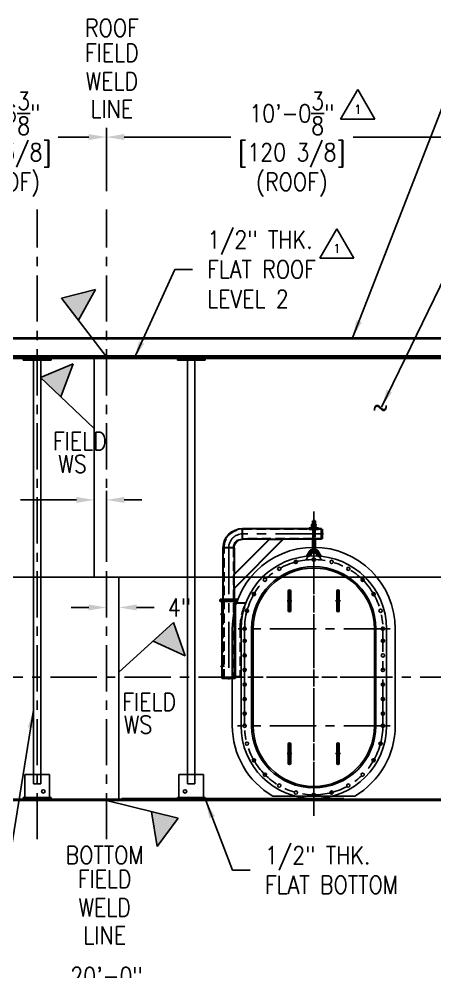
# Model space of a CAD drawing. Extents: x -1889 to 6398, y -470 to 1122.
# Drawn here: x 356.5 to 491.6, y 217.7 to 527 of the extents above; entities that cross this region are included whole.
import ezdxf
from ezdxf.enums import TextEntityAlignment as Align

# ---------------------------------------------------------------- set-up
doc = ezdxf.new("R2010")
doc.units = 0
doc.header["$LTSCALE"] = 12
doc.header["$MEASUREMENT"] = 0
doc.header["$PDMODE"] = 33
doc.header["$PDSIZE"] = -0.5
doc.linetypes.add('CENTER', pattern=[2, 1.25, -0.25, 0.25, -0.25])
doc.linetypes.add('HIDDEN', pattern=[0.375, 0.25, -0.125])
doc.layers.get('0').update_dxf_attribs({"linetype": 'CONTINUOUS'})
doc.layers.get('Defpoints').update_dxf_attribs({"linetype": 'CONTINUOUS'})
for name, color, linetype in [('2 PIPE', 7, 'CONTINUOUS'), ('6X20', 3, 'CONTINUOUS'), ('CENTER', 6, 'CENTER'), ('COVER', 3, 'CONTINUOUS'), ('DIM', 1, 'CONTINUOUS'), ('EXTERNALS', 3, 'CONTINUOUS'), ('HATCH', 11, 'CONTINUOUS'), ('INTERNALS', 1, 'CONTINUOUS'), ('NECK', 242, 'CONTINUOUS'), ('REPAD', 7, 'CONTINUOUS'), ('SHELL', 40, 'CONTINUOUS'), ('TEXT', 4, 'CONTINUOUS')]:
    doc.layers.add(name, color=color, linetype=linetype)
for name, color, linetype, lineweight in [('AM_0', 7, 'CONTINUOUS', 30), ('AM_3', 6, 'HIDDEN', 25), ('AM_7', 142, 'CENTER', 25)]:
    doc.layers.add(name, color=color, linetype=linetype, lineweight=lineweight)
doc.styles.add('ROMANS', font='ROMANS.shx', dxfattribs={"width": 0.85, "height": 5.76})
doc.styles.get("Standard").update_dxf_attribs({"font": 'sanss___.ttf'})
doc.dimstyles.get("Standard").update_dxf_attribs({"dimtxt": 0.18, "dimasz": 0.18, "dimexe": 0.18, "dimexo": 0.0625, "dimgap": 0.09, "dimtad": 0, "dimtih": 1, "dimtoh": 1, "dimdec": 4, "dimzin": 0, "dimdsep": 46, "dimtxsty": 'Standard', "dimcen": 0.09, "dimadec": 0, "dimazin": 0, "dimtfac": 1, "dimtdec": 4, "dimtofl": 0, "dimtmove": 0, "dimatfit": 3, "dimfxl": 1, "dimtolj": 1, "dimtzin": 0, "dimarcsym": 0})

# ---------------------------------------------------------------- blocks, each defined once
blk = doc.blocks.new('*D206')
at = {"layer": 'Defpoints', "color": 0, "transparency": 16777216}
for p in [(257.93, 273.3), (511.93, 273.3), (257.93, 185.32)]:
    blk.add_point(p, dxfattribs=at)
at = {"layer": 'DIM', "color": 0, "lineweight": -2, "transparency": 16777216}
for p, q in [((257.93, 267.3), (257.93, 182.32)), ((511.93, 267.3), (511.93, 182.32)), ((263.69, 185.32), (354.94, 185.32)), ((506.17, 185.32), (414.91, 185.32))]:
    blk.add_line(p, q, dxfattribs=at)
at = {"layer": 'DIM', "color": 0, "transparency": 16777216}
for points in [[(263.69, 186.28), (263.69, 184.36), (257.93, 185.32)], [(506.17, 186.28), (506.17, 184.36), (511.93, 185.32)]]:
    blk.add_solid(points, dxfattribs=at)
at = {"layer": 'DIM', "color": 0, "transparency": 16777216, "char_height": 5.76, "attachment_point": 5, "style": 'ROMANS'}
for s, insert in [('\\A1;21\'-2"', (384.93, 189.71)), ('\\A1;[254] (BOTTOM)', (384.93, 179.97))]:
    blk.add_mtext(s, dxfattribs=dict(at, insert=insert))
blk = doc.blocks.new('*D207')
at = {"layer": 'Defpoints', "color": 0, "transparency": 16777216}
for p in [(264.93, 273.8), (504.93, 273.8), (504.93, 211.99)]:
    blk.add_point(p, dxfattribs=at)
at = {"layer": 'DIM', "color": 0, "lineweight": -2, "transparency": 16777216}
for p, q in [((264.93, 267.8), (264.93, 208.99)), ((504.93, 267.8), (504.93, 208.99)), ((270.69, 211.99), (353.66, 211.99)), ((499.17, 211.99), (416.2, 211.99))]:
    blk.add_line(p, q, dxfattribs=at)
at = {"layer": 'DIM', "color": 0, "transparency": 16777216}
for points in [[(270.69, 212.95), (270.69, 211.03), (264.93, 211.99)], [(499.17, 212.95), (499.17, 211.03), (504.93, 211.99)]]:
    blk.add_solid(points, dxfattribs=at)
at = {"layer": 'DIM', "color": 0, "transparency": 16777216, "char_height": 5.76, "attachment_point": 5, "style": 'ROMANS'}
for s, insert in [('\\A1;20\'-0"', (384.93, 216.38)), ('\\A1;[240] SHELL OD', (384.93, 206.64))]:
    blk.add_mtext(s, dxfattribs=dict(at, insert=insert))
blk = doc.blocks.new('*D208')
at = {"layer": 'Defpoints', "color": 0, "transparency": 16777216}
for p in [(505.3, 488.67), (384.93, 465.16), (505.3, 417.3)]:
    blk.add_point(p, dxfattribs=at)
at = {"layer": 'DIM', "color": 0, "lineweight": -2, "transparency": 16777216}
for p, q in [((384.93, 471.16), (384.93, 491.67)), ((390.69, 488.67), (425.27, 488.67)), ((499.54, 488.67), (464.96, 488.67)), ((505.3, 423.3), (505.3, 491.67))]:
    blk.add_line(p, q, dxfattribs=at)
at = {"layer": 'DIM', "color": 0, "transparency": 16777216}
for points in [[(390.69, 489.63), (390.69, 487.71), (384.93, 488.67)], [(499.54, 489.63), (499.54, 487.71), (505.3, 488.67)]]:
    blk.add_solid(points, dxfattribs=at)
at = {"layer": 'DIM', "color": 0, "transparency": 16777216, "char_height": 5.76, "attachment_point": 5, "style": 'ROMANS'}
for s, insert in [('\\A1;10\'-0{\\H1x;\\S3/8;}"', (445.12, 496.35)), ('\\A1;[120 3/8]\\P(ROOF)', (445.12, 477.97))]:
    blk.add_mtext(s, dxfattribs=dict(at, insert=insert))
blk = doc.blocks.new('*D209')
at = {"layer": 'Defpoints', "color": 0, "transparency": 16777216}
for p in [(318.55, 488.67), (384.93, 465.16), (318.55, 417.3)]:
    blk.add_point(p, dxfattribs=at)
at = {"layer": 'DIM', "color": 0, "lineweight": -2, "transparency": 16777216}
for p, q in [((318.55, 423.3), (318.55, 491.67)), ((324.31, 488.67), (334.23, 488.67)), ((379.17, 488.67), (369.25, 488.67)), ((384.93, 471.16), (384.93, 491.67))]:
    blk.add_line(p, q, dxfattribs=at)
at = {"layer": 'DIM', "color": 0, "transparency": 16777216}
for points in [[(324.31, 489.63), (324.31, 487.71), (318.55, 488.67)], [(379.17, 489.63), (379.17, 487.71), (384.93, 488.67)]]:
    blk.add_solid(points, dxfattribs=at)
at = {"layer": 'DIM', "color": 0, "transparency": 16777216, "char_height": 5.76, "attachment_point": 5, "style": 'ROMANS'}
for s, insert in [('\\A1;5\'-6{\\H1x;\\S3/8;}"', (351.74, 496.35)), ('\\A1;[66 3/8]\\P(ROOF)', (351.74, 477.97))]:
    blk.add_mtext(s, dxfattribs=dict(at, insert=insert))
blk = doc.blocks.new('*D211')
at = {"layer": 'Defpoints', "color": 0, "transparency": 16777216}
for p in [(380.93, 370.9), (380.93, 345.8), (384.93, 345.8)]:
    blk.add_point(p, dxfattribs=at)
at = {"layer": 'DIM', "color": 0, "lineweight": -2, "transparency": 16777216}
for p, q in [((380.93, 351.8), (380.93, 373.9)), ((384.93, 351.8), (384.93, 373.9)), ((375.17, 370.9), (357.03, 370.9)), ((390.69, 370.9), (396.45, 370.9))]:
    blk.add_line(p, q, dxfattribs=at)
at = {"layer": 'DIM', "color": 0, "transparency": 16777216}
for points in [[(375.17, 371.86), (375.17, 369.94), (380.93, 370.9)], [(390.69, 371.86), (390.69, 369.94), (384.93, 370.9)]]:
    blk.add_solid(points, dxfattribs=at)
at = {"layer": 'DIM', "color": 0, "transparency": 16777216, "insert": (348.85, 370.9), "char_height": 5.76, "attachment_point": 5, "style": 'ROMANS'}
blk.add_mtext('\\A1;4"', dxfattribs=at)
blk = doc.blocks.new('*D212')
at = {"layer": 'Defpoints', "color": 0, "transparency": 16777216}
for p in [(384.93, 345.8), (388.93, 345.8), (388.93, 335.99)]:
    blk.add_point(p, dxfattribs=at)
at = {"layer": 'DIM', "color": 0, "lineweight": -2, "transparency": 16777216}
for p, q in [((384.93, 339.8), (384.93, 332.99)), ((388.93, 339.8), (388.93, 332.99)), ((379.17, 335.99), (373.41, 335.99)), ((394.69, 335.99), (400.45, 335.99))]:
    blk.add_line(p, q, dxfattribs=at)
at = {"layer": 'DIM', "color": 0, "transparency": 16777216}
for points in [[(379.17, 336.95), (379.17, 335.03), (384.93, 335.99)], [(394.69, 336.95), (394.69, 335.03), (388.93, 335.99)]]:
    blk.add_solid(points, dxfattribs=at)
at = {"layer": 'DIM', "color": 0, "transparency": 16777216, "insert": (408.63, 335.99), "char_height": 5.76, "attachment_point": 5, "style": 'ROMANS'}
blk.add_mtext('\\A1;4"', dxfattribs=at)
blk = doc.blocks.new('A$C0E4B500F')
at = {"layer": 'HATCH'}
blk.add_hatch(color=3, dxfattribs=at).paths.add_polyline_path([(10.5, 19.5), (0, 24), (0, 15)])
at = {"layer": 'DIM'}
for p, q in [((0, 0), (0, 24)), ((0, 24), (10.5, 19.5)), ((10.5, 19.5), (0, 15))]:
    blk.add_line(p, q, dxfattribs=at)
blk = doc.blocks.new('*D237')
at = {"layer": 'Defpoints', "color": 0, "transparency": 16777216}
for p in [(789.78, 313.36), (384.93, 273.3), (801.41, 273.3)]:
    blk.add_point(p, dxfattribs=at)
at = {"layer": 'DIM', "color": 0, "lineweight": -2, "transparency": 16777216}
for p, q in [((795.78, 313.36), (804.41, 313.36)), ((801.41, 307.6), (801.41, 306.45)), ((801.41, 279.06), (801.41, 280.39)), ((390.93, 273.3), (804.41, 273.3))]:
    blk.add_line(p, q, dxfattribs=at)
at = {"layer": 'DIM', "color": 0, "transparency": 16777216}
for points in [[(800.45, 307.6), (802.37, 307.6), (801.41, 313.36)], [(800.45, 279.06), (802.37, 279.06), (801.41, 273.3)]]:
    blk.add_solid(points, dxfattribs=at)
at = {"layer": 'DIM', "color": 0, "transparency": 16777216, "char_height": 5.76, "attachment_point": 5, "style": 'ROMANS'}
for s, insert in [('\\A1;3\'-4{\\H1x;\\S1/16;}"', (801.41, 301.1)), ('\\A1;[40 1/16]', (801.41, 288.07))]:
    blk.add_mtext(s, dxfattribs=dict(at, insert=insert))
blk = doc.blocks.new('A$C065b5bcb')
at = {"layer": '2 PIPE'}
for p, q in [((-23.6875, 5), (-23.6875, 142.5)), ((-23.6875, 142.5), (-21.3125, 142.5)), ((-21.3125, 5), (-21.3125, 142.5)), ((-23.6875, 5), (-21.3125, 5))]:
    blk.add_line(p, q, dxfattribs=at)
at = {"layer": 'COVER'}
for p, q in [((-26.5, 8), (-18.5, 8)), ((-26.5, 0.5), (-26.5, 8)), ((-18.5, 8), (-18.5, 0.5)), ((-18.5, 0.5), (-26.5, 0.5))]:
    blk.add_line(p, q, dxfattribs=at)
blk.add_circle((-20.5, 2.5), 0.5625, dxfattribs=at)
at = {"layer": 'INTERNALS'}
for p, q in [((-27, 143), (-27, 142.5)), ((-27, 142.5), (-18, 142.5)), ((-18, 143), (-18, 142.5)), ((-27, 0.5), (-18, 0.5)), ((-27, 0), (-27, 0.5)), ((-18, 0), (-18, 0.5))]:
    blk.add_line(p, q, dxfattribs=at)
blk = doc.blocks.new('A$C8cebc589')
at = {"layer": 'AM_0'}
for p, q in [((-0.63, 49.7), (-0.72, 49.61)), ((-0.72, 49.16), (-0.72, 49.61)), ((-0.63, 49.7), (-0.55, 49.7)), ((-0.55, 49.7), (-0.04, 49.7)), ((-0.43, 50.72), (-0.43, 49.7)), ((-0.43, 50.72), (0.35, 50.72)), ((-0.38, 49.16), (-0.38, 49.61)), ((-0.04, 49.7), (0.47, 49.7)), ((0.3, 49.16), (0.3, 49.61)), ((0.35, 49.7), (0.35, 50.72)), ((0.47, 49.7), (0.55, 49.7)), ((0.64, 49.61), (0.55, 49.7)), ((0.64, 49.16), (0.64, 49.61)), ((-2.56, 48.06), (-2.76, 48.06)), ((-2.76, 48.06), (-2.76, 44.95)), ((-1.53, 48.26), (-2.56, 48.26)), ((-2.56, 44.76), (-2.56, 48.26)), ((-0.63, 48.44), (-1.53, 48.44)), ((-1.53, 48.09), (-1.53, 48.44)), ((-1.53, 48.09), (-1.53, 47.94)), ((-1.53, 48.09), (1.46, 48.09)), ((-0.72, 49.16), (-0.63, 49.07)), ((-0.63, 49.07), (-0.72, 48.98)), ((-0.72, 48.53), (-0.72, 48.98)), ((-0.72, 48.53), (-0.63, 48.44)), ((-0.63, 49.07), (-0.55, 49.07)), ((-0.63, 48.44), (-0.55, 48.44)), ((-0.55, 49.07), (-0.04, 49.07)), ((-0.55, 48.44), (-0.04, 48.44)), ((-0.43, 48.44), (-0.43, 48.43)), ((-0.38, 48.53), (-0.38, 48.98)), ((-0.04, 49.07), (0.47, 49.07)), ((-0.04, 48.44), (0.47, 48.44)), ((0.3, 48.53), (0.3, 48.98)), ((0.35, 48.43), (0.35, 48.44)), ((0.47, 49.07), (0.55, 49.07)), ((0.47, 48.44), (0.55, 48.44)), ((0.55, 49.07), (0.64, 49.16)), ((0.64, 48.98), (0.55, 49.07)), ((0.55, 48.44), (0.64, 48.53)), ((1.46, 48.44), (0.55, 48.44)), ((0.64, 48.53), (0.64, 48.98)), ((1.46, 48.09), (1.46, 48.44)), ((23.11, 48.26), (1.46, 48.26)), ((1.46, 48.09), (1.46, 47.94)), ((23.11, 44.76), (23.11, 48.26)), ((-2.76, 44.95), (-2.56, 44.95)), ((-2.56, 44.76), (-0.47, 44.76)), ((-0.43, 44.77), (-0.43, 44.38)), ((-0.43, 44.38), (-0.43, 43.6)), ((-0.43, 44.38), (0.35, 44.38)), ((-0.43, 43.6), (-0.43, 42.3)), ((0.35, 44.38), (0.35, 44.77)), ((0.35, 43.6), (0.35, 44.38)), ((0.35, 42.3), (0.35, 43.6)), ((0.39, 44.76), (9.94, 44.76)), ((9.94, 44.76), (25.86, 28.83)), ((14.39, 44.76), (9.94, 44.76)), ((14.39, 44.76), (23.11, 44.76)), ((25.86, 33.29), (14.39, 44.76)), ((-1.33, 40.88), (-2.25, 39.28)), ((-1.33, 40.88), (-0.65, 40.49)), ((-1.31, 39.33), (-0.65, 40.49)), ((-0.43, 42.3), (-0.43, 40.58)), ((0.35, 40.58), (0.35, 42.3)), ((1.33, 40.88), (0.65, 40.49)), ((0.65, 40.49), (1.31, 39.33)), ((2.25, 39.28), (1.33, 40.88)), ((25.86, 42.01), (25.86, 33.29)), ((25.86, 42.01), (29.36, 42.01)), ((29.36, 25.2), (29.36, 42.01)), ((-1.32, 39.33), (-2.25, 39.28)), ((-2.25, 39.28), (-2.25, 39.28)), ((-1.32, 39.33), (-1.31, 39.33)), ((1.32, 39.33), (1.31, 39.33)), ((1.32, 39.33), (2.25, 39.28)), ((2.25, 39.28), (2.25, 39.28)), ((25.86, 28.83), (25.86, 33.29)), ((25.86, 28.83), (25.86, 25.2)), ((24.85, 25.2), (24.85, 24.61)), ((24.85, 25.2), (30.37, 25.2)), ((30.37, 24.61), (30.37, 25.2)), ((25.52, 24.13), (22.08, 24.13)), ((24.85, 24.61), (30.37, 24.61)), ((25.52, 24.61), (25.52, -0.39)), ((29.7, 20.59), (29.7, 24.61)), ((29.74, 20.6), (29.7, 20.6)), ((29.7, 20.6), (29.7, 20.35)), ((29.7, 20.59), (29.7, 20.59)), ((29.7, 20.35), (29.74, 20.35)), ((29.7, 20.35), (29.7, 20.35)), ((29.7, 3.66), (29.7, 20.35)), ((29.75, 20.63), (29.74, 20.61)), ((29.74, 20.61), (29.74, 20.59)), ((29.74, 20.59), (29.74, 20.47)), ((29.74, 20.47), (29.74, 20.35)), ((29.74, 20.35), (29.74, 20.33)), ((29.74, 20.33), (29.75, 20.31)), ((29.75, 20.63), (29.85, 20.63)), ((29.75, 20.55), (29.85, 20.55)), ((29.75, 20.39), (29.85, 20.39)), ((29.75, 20.31), (29.85, 20.31)), ((29.86, 20.61), (29.85, 20.63)), ((29.85, 20.31), (29.86, 20.33)), ((29.86, 20.61), (29.86, 20.59)), ((29.86, 20.59), (29.86, 20.47)), ((29.94, 20.56), (29.86, 20.58)), ((29.86, 20.47), (29.86, 20.35)), ((29.86, 20.37), (29.94, 20.38)), ((29.86, 20.35), (29.86, 20.33)), ((29.94, 20.56), (29.94, 20.38)), ((30.13, 20.55), (30.02, 20.56)), ((30.02, 20.56), (30.02, 20.38)), ((30.02, 20.38), (30.13, 20.39)), ((30.13, 20.55), (30.13, 20.39)), ((29.74, 3.67), (29.7, 3.67)), ((29.7, 3.67), (29.7, 3.42)), ((29.7, 3.66), (29.7, 3.66)), ((29.7, 3.43), (29.7, 3.43)), ((29.7, -0.39), (29.7, 3.43)), ((29.7, 3.42), (29.74, 3.42)), ((29.75, 3.7), (29.74, 3.68)), ((29.74, 3.68), (29.74, 3.66)), ((29.74, 3.66), (29.74, 3.54)), ((29.74, 3.54), (29.74, 3.42)), ((29.74, 3.42), (29.74, 3.41)), ((29.74, 3.41), (29.75, 3.38)), ((29.75, 3.7), (29.85, 3.7)), ((29.75, 3.62), (29.85, 3.62)), ((29.75, 3.46), (29.85, 3.46)), ((29.75, 3.38), (29.85, 3.38)), ((29.86, 3.68), (29.85, 3.7)), ((29.85, 3.38), (29.86, 3.41)), ((29.86, 3.68), (29.86, 3.66)), ((29.86, 3.66), (29.86, 3.54)), ((29.94, 3.63), (29.86, 3.65)), ((29.86, 3.54), (29.86, 3.42)), ((29.86, 3.44), (29.94, 3.45)), ((29.86, 3.42), (29.86, 3.41)), ((29.94, 3.63), (29.94, 3.45)), ((30.13, 3.62), (30.02, 3.63)), ((30.02, 3.63), (30.02, 3.45)), ((30.02, 3.45), (30.13, 3.46)), ((30.13, 3.62), (30.13, 3.46)), ((23.62, 0.12), (25.52, 0.12)), ((25.52, -0.39), (27.61, -0.39)), ((27.61, -0.39), (29.7, -0.39))]:
    blk.add_line(p, q, dxfattribs=at)
at = {"layer": 'AM_0', "flags": 128}
for points in [[(-0.43, 43.6), (-0.43, 43.64), (-0.4, 43.67), (-0.37, 43.71), (-0.32, 43.74), (-0.27, 43.76), (-0.2, 43.78), (-0.13, 43.79), (-0.06, 43.8), (0.02, 43.8), (0.09, 43.79), (0.16, 43.77), (0.22, 43.75), (0.27, 43.72), (0.31, 43.69), (0.34, 43.66), (0.35, 43.62), (0.35, 43.6)], [(-0.43, 42.3), (-0.43, 42.34), (-0.4, 42.38), (-0.37, 42.41), (-0.32, 42.44), (-0.27, 42.47), (-0.2, 42.48), (-0.13, 42.5), (-0.06, 42.5), (0.02, 42.5), (0.09, 42.49), (0.16, 42.48), (0.22, 42.45), (0.27, 42.43), (0.31, 42.39), (0.34, 42.36), (0.35, 42.32), (0.35, 42.3)], [(29.74, 20.59), (29.74, 20.61), (29.75, 20.63)], [(29.75, 20.55), (29.74, 20.57), (29.74, 20.59)], [(29.74, 20.47), (29.74, 20.52), (29.75, 20.55)], [(29.75, 20.39), (29.74, 20.44), (29.74, 20.47)], [(29.74, 20.35), (29.74, 20.37), (29.75, 20.39)], [(29.75, 20.31), (29.74, 20.34), (29.74, 20.35)], [(29.85, 20.63), (29.86, 20.61), (29.86, 20.59)], [(29.86, 20.59), (29.85, 20.57), (29.85, 20.55)], [(29.85, 20.55), (29.86, 20.51), (29.86, 20.47)], [(29.86, 20.47), (29.85, 20.43), (29.85, 20.39)], [(29.85, 20.39), (29.86, 20.37), (29.86, 20.35)], [(29.86, 20.35), (29.85, 20.33), (29.85, 20.31)], [(29.74, 3.66), (29.74, 3.68), (29.75, 3.7)], [(29.75, 3.62), (29.74, 3.65), (29.74, 3.66)], [(29.74, 3.54), (29.74, 3.59), (29.75, 3.62)], [(29.75, 3.46), (29.74, 3.51), (29.74, 3.54)], [(29.74, 3.42), (29.74, 3.45), (29.75, 3.46)], [(29.75, 3.38), (29.74, 3.41), (29.74, 3.42)], [(29.85, 3.7), (29.86, 3.68), (29.86, 3.66)], [(29.86, 3.66), (29.85, 3.64), (29.85, 3.62)], [(29.85, 3.62), (29.86, 3.58), (29.86, 3.54)], [(29.86, 3.54), (29.85, 3.5), (29.85, 3.46)], [(29.85, 3.46), (29.86, 3.44), (29.86, 3.42)], [(29.86, 3.42), (29.85, 3.4), (29.85, 3.38)]]:
    blk.add_lwpolyline(points, dxfattribs=at)
at = {"layer": 'AM_0'}
for centre, radius, start, end in [((-0.53, 49.46), 0.239, 94.2859, 142.0876), ((-0.57, 49.46), 0.24, 38.0965, 85.5299), ((-0.02, 48.94), 0.756, 91.5038, 118.4962), ((-0.06, 48.94), 0.756, 61.4966, 88.5034), ((0.49, 49.46), 0.24, 94.4701, 141.9035), ((0.45, 49.46), 0.239, 37.9124, 85.7141), ((-0.53, 49.31), 0.24, 218.0965, 265.5299), ((-0.53, 48.83), 0.239, 94.2859, 142.0876), ((-0.53, 48.68), 0.24, 218.0965, 265.5299), ((-0.57, 49.3), 0.239, 274.2859, 322.0876), ((-0.57, 48.83), 0.24, 38.0965, 85.5299), ((-0.57, 48.68), 0.239, 274.2859, 322.0876), ((-0.04, 50.34), 1.95, 257.9213, 282.2397), ((-0.02, 49.82), 0.757, 241.5178, 268.4822), ((-0.02, 48.31), 0.756, 91.5038, 118.4962), ((-0.02, 49.19), 0.757, 241.5178, 268.4822), ((-0.06, 49.82), 0.755, 271.4819, 298.5181), ((-0.06, 48.31), 0.756, 61.4966, 88.5034), ((-0.06, 49.19), 0.755, 271.4819, 298.5181), ((0.49, 49.3), 0.239, 217.9124, 265.7141), ((0.49, 48.83), 0.24, 94.4701, 141.9035), ((0.49, 48.68), 0.239, 217.9124, 265.7141), ((0.45, 49.31), 0.24, 274.4701, 321.9035), ((0.45, 48.83), 0.239, 37.9124, 85.7141), ((0.45, 48.68), 0.24, 274.4701, 321.9035), ((23.11, 42.01), 6.25, 0, 90), ((-0.03, 43.01), 1.8, 90.218, 104.0375), ((-0.05, 43), 1.82, 76.0974, 89.7364), ((23.11, 42.01), 2.75, 0, 90), ((0, 40.11), 1.54, 106.3583, 150), ((0, 40.11), 0.748, 125.3176, 150), ((-0.04, 40.58), 0.394, 180, 0), ((0, 40.11), 1.54, 30, 76.6336), ((0, 40.11), 0.748, 30, 61.6717), ((5.08, 16.2), 18.54, 358.5995, 11.5898), ((29.98, 20.43), 0.142, 73.0422, 106.9578), ((29.98, 20.52), 0.142, 253.0422, 286.9578), ((29.98, 3.5), 0.142, 73.0422, 106.9578), ((29.98, 3.59), 0.142, 253.0422, 286.9578)]:
    blk.add_arc(centre, radius, start, end, dxfattribs=at)
for centre, major_axis, start_param, end_param in [((-1.8, 39.27), (0.497, 0.305), 5.597955, 8.539212), ((1.8, 39.27), (0.497, -0.305), 0.885566, 3.826823)]:
    blk.add_ellipse(centre, major_axis=major_axis, ratio=0.542956, start_param=start_param, end_param=end_param, dxfattribs=at)
at = {"layer": 'AM_3'}
for p, q in [((-0.43, 49.7), (-0.43, 48.44)), ((-0.38, 49.7), (-0.38, 49.07)), ((0.3, 49.07), (0.3, 49.7)), ((0.35, 48.44), (0.35, 49.7)), ((-0.47, 48.01), (-2.56, 48.01)), ((-0.47, 48.26), (-1.53, 48.26)), ((-0.45, 48.24), (-1.53, 48.24)), ((-1.53, 47.94), (-1.53, 47.93)), ((-1.53, 47.93), (1.46, 47.93)), ((-0.47, 48.26), (-0.47, 48.01)), ((-0.45, 48.44), (-0.45, 48.24)), ((-0.43, 48.43), (-0.43, 44.77)), ((-0.38, 49.07), (-0.38, 48.44)), ((-0.07, 48.2), (0.02, 48.21)), ((-0.07, 47.95), (0.01, 47.95)), ((0.3, 48.44), (0.3, 49.07)), ((0.35, 44.77), (0.35, 48.43)), ((0.37, 48.24), (0.37, 48.44)), ((1.46, 48.24), (0.37, 48.24)), ((1.46, 48.26), (0.39, 48.26)), ((0.39, 48.01), (0.39, 48.26)), ((23.11, 48.01), (0.39, 48.01)), ((1.46, 47.94), (1.46, 47.93)), ((-2.56, 45.01), (-0.47, 45.01)), ((-0.47, 45.01), (-0.47, 44.76)), ((0.35, 44.38), (-0.43, 44.38)), ((-0.01, 44.81), (-0.09, 44.81)), ((-0.01, 45.07), (-0.08, 45.07)), ((0.39, 45.01), (23.11, 45.01)), ((0.39, 44.76), (0.39, 45.01)), ((-0.65, 40.49), (-1.33, 40.88)), ((-0.31, 43.15), (0.23, 43.15)), ((-0.24, 43.2), (-0.26, 43.19)), ((0.65, 40.49), (1.33, 40.88)), ((26.11, 42.01), (26.11, -0.39)), ((29.11, -0.39), (29.11, 42.01)), ((-0.04, 35.91), (-0.04, 35.43)), ((0.04, 35.43), (0.04, 35.91)), ((25.84, 25.2), (25.84, 24.61)), ((25.86, 25.2), (25.86, -0.39)), ((29.36, -0.39), (29.36, 25.2)), ((29.38, 24.61), (29.38, 25.2)), ((22.08, 24.13), (21.83, 24.13)), ((25.59, 24.13), (25.52, 24.13)), ((25.59, 0.12), (25.59, 24.13)), ((25.59, 24.13), (25.84, 24.13)), ((25.84, 24.61), (25.84, -0.39)), ((25.84, 0.12), (25.84, 24.13)), ((29.38, 20.57), (29.38, 24.61)), ((29.7, 20.57), (29.38, 20.57)), ((29.38, 3.64), (29.38, 20.37)), ((29.38, 20.37), (29.7, 20.37)), ((29.56, 20.59), (29.54, 20.57)), ((29.54, 20.57), (29.54, 20.38)), ((29.54, 20.38), (29.56, 20.36)), ((29.56, 20.59), (29.56, 20.36)), ((29.7, 20.59), (29.56, 20.59)), ((29.56, 20.36), (29.7, 20.35)), ((29.7, 20.57), (29.7, 20.59)), ((29.7, 20.35), (29.7, 20.37)), ((20.16, 15.75), (19.69, 15.75)), ((23.62, 15.75), (23.87, 15.75)), ((23.87, 15.75), (23.87, 0.12)), ((29.7, 3.64), (29.38, 3.64)), ((29.38, -0.39), (29.38, 3.44)), ((29.38, 3.44), (29.7, 3.44)), ((29.56, 3.66), (29.54, 3.64)), ((29.54, 3.64), (29.54, 3.45)), ((29.54, 3.45), (29.56, 3.43)), ((29.56, 3.66), (29.56, 3.43)), ((29.7, 3.66), (29.56, 3.66)), ((29.56, 3.43), (29.7, 3.43)), ((29.7, 3.64), (29.7, 3.66)), ((29.7, 3.43), (29.7, 3.44)), ((25.52, 0.12), (25.59, 0.12)), ((25.59, 0.12), (25.84, 0.12)), ((-20.16, -15.75), (-19.69, -15.75)), ((19.69, -15.75), (20.16, -15.75))]:
    blk.add_line(p, q, dxfattribs=at)
at = {"layer": 'AM_3', "flags": 128}
for points in [[(0.35, 43.6), (0.35, 43.58), (0.34, 43.54), (0.31, 43.51), (0.27, 43.48), (0.22, 43.45), (0.16, 43.43), (0.09, 43.41), (0.02, 43.4), (-0.06, 43.4), (-0.13, 43.4), (-0.2, 43.42), (-0.27, 43.44), (-0.32, 43.46), (-0.37, 43.49), (-0.4, 43.53), (-0.43, 43.56), (-0.43, 43.6), (-0.43, 43.6)], [(0.26, 42.6), (0.16, 42.52), (0.1, 42.49), (0.03, 42.47), (-0.1, 42.47), (-0.2, 42.5), (-0.3, 42.57), (-0.38, 42.66), (-0.43, 42.78), (-0.43, 42.85), (-0.42, 42.92), (-0.4, 42.98), (-0.37, 43.04), (-0.28, 43.13), (-0.16, 43.18), (-0.03, 43.2), (0.1, 43.18), (0.21, 43.12), (0.29, 43.04), (0.34, 42.93), (0.35, 42.81), (0.32, 42.68), (0.26, 42.6)], [(0.35, 42.3), (0.35, 42.28), (0.34, 42.25), (0.31, 42.21), (0.27, 42.18), (0.22, 42.15), (0.16, 42.13), (0.09, 42.11), (0.02, 42.1), (-0.06, 42.1), (-0.13, 42.11), (-0.2, 42.12), (-0.27, 42.14), (-0.32, 42.16), (-0.37, 42.19), (-0.4, 42.23), (-0.43, 42.26), (-0.43, 42.3), (-0.43, 42.3)], [(-0.2, 43.22), (-0.23, 43.21), (-0.31, 43.15)], [(0.17, 43.19), (0.12, 43.22), (0.12, 43.22)], [(0.23, 43.15), (0.18, 43.19), (0.14, 43.21)], [(29.38, 20.47), (29.38, 20.51), (29.38, 20.54), (29.38, 20.56), (29.38, 20.57), (29.38, 20.57), (29.38, 20.56), (29.38, 20.54), (29.38, 20.52), (29.38, 20.48), (29.38, 20.45)], [(29.38, 20.37), (29.38, 20.37), (29.38, 20.38), (29.38, 20.39), (29.38, 20.42), (29.38, 20.45), (29.38, 20.47)], [(29.7, 20.47), (29.7, 20.51), (29.7, 20.54), (29.7, 20.56), (29.7, 20.57), (29.7, 20.57), (29.7, 20.56), (29.7, 20.54), (29.7, 20.52), (29.7, 20.48), (29.7, 20.45)], [(29.7, 20.37), (29.7, 20.37), (29.7, 20.38), (29.7, 20.39), (29.7, 20.42), (29.7, 20.45), (29.7, 20.47)], [(29.38, 3.54), (29.38, 3.58), (29.38, 3.61), (29.38, 3.63), (29.38, 3.64), (29.38, 3.64), (29.38, 3.63), (29.38, 3.61), (29.38, 3.59), (29.38, 3.55), (29.38, 3.52)], [(29.38, 3.44), (29.38, 3.44), (29.38, 3.45), (29.38, 3.47), (29.38, 3.49), (29.38, 3.52), (29.38, 3.54)], [(29.7, 3.54), (29.7, 3.58), (29.7, 3.61), (29.7, 3.63), (29.7, 3.64), (29.7, 3.64), (29.7, 3.63), (29.7, 3.61), (29.7, 3.59), (29.7, 3.55), (29.7, 3.52)], [(29.7, 3.44), (29.7, 3.44), (29.7, 3.45), (29.7, 3.47), (29.7, 3.49), (29.7, 3.52), (29.7, 3.54)]]:
    blk.add_lwpolyline(points, dxfattribs=at)
at = {"layer": 'AM_3'}
for centre, radius, start, end in [((-0.03, 50.02), 1.82, 256.0974, 269.7364), ((-0.03, 49.53), 1.58, 253.8456, 269.5761), ((-0.04, 49.95), 1.76, 256.5602, 283.6211), ((-0.05, 50.01), 1.8, 270.218, 284.0375), ((-0.05, 49.51), 1.57, 270.3583, 286.2858), ((23.11, 42.01), 6, 0, 90), ((-0.03, 43.5), 1.57, 90.3583, 106.2858), ((-0.05, 43.49), 1.58, 73.8456, 89.5761), ((23.11, 42.01), 3, 0, 90), ((0, 40.11), 1.54, 76.6336, 106.3583), ((-0.04, 40.58), 0.394, 0, 180), ((0, 40.11), 0.748, 61.6717, 125.3176), ((-0.04, 42.86), 0.394, 46.2668, 133.7332), ((5.59, 16.31), 18.02, 11.5604, 25.71), ((5.58, 16.23), 18.3, 358.5054, 25.6096)]:
    blk.add_arc(centre, radius, start, end, dxfattribs=at)
at = {"layer": 'AM_7'}
for p, q in [((-0.04, 51.11), (-0.04, 40.19)), ((-2.56, 46.51), (-3.15, 46.51)), ((-2.56, 46.51), (23.11, 46.51)), ((-2.45, 38.16), (-0.99, 40.68)), ((0.99, 40.68), (2.45, 38.16)), ((27.61, 42.01), (27.61, -0.79)), ((30.09, 20.47), (28.99, 20.47)), ((30.09, 3.54), (28.99, 3.54))]:
    blk.add_line(p, q, dxfattribs=at)
for centre, radius, start, end in [((23.11, 42.01), 4.5, 0, 90), ((0, 40.11), 1.14, 30, 150)]:
    blk.add_arc(centre, radius, start, end, dxfattribs=at)
at = {"layer": 'CENTER'}
for p, q in [((0, -45.01), (0, 53.79)), ((-7.87, 28.35), (-7.87, 26.77)), ((7.87, 28.35), (7.87, 26.77)), ((-8.66, 24.8), (-7.09, 24.8)), ((-7.87, 26.77), (-7.87, 22.83)), ((7.09, 24.8), (8.66, 24.8)), ((7.87, 26.77), (7.87, 22.83)), ((-7.87, 22.83), (-7.87, 21.26)), ((7.87, 22.83), (7.87, 21.26)), ((-24.78, 15.75), (24.59, 15.75)), ((-22.44, -15.75), (-22.44, 15.75)), ((-23.62, 0), (23.62, 0)), ((-24.78, -15.75), (24.78, -15.75)), ((-7.87, -21.26), (-7.87, -23.23)), ((7.87, -21.26), (7.87, -22.83)), ((-7.87, -22.44), (-7.87, -26.77)), ((7.87, -22.83), (7.87, -26.77)), ((-8.66, -24.8), (-7.09, -24.8)), ((-7.87, -26.77), (-7.87, -28.35)), ((7.09, -24.8), (8.66, -24.8)), ((7.87, -26.77), (7.87, -28.35))]:
    blk.add_line(p, q, dxfattribs=at)
for centre, start, end in [((0, 15.75), 0, 180.0651), ((0, -15.75), 179.9349, 0)]:
    blk.add_arc(centre, 22.44, start, end, dxfattribs=at)
at = {"layer": 'COVER'}
for p, q in [((-23.62, 15.75), (-23.62, -15.75)), ((-19.69, 15.75), (-20.16, 15.75)), ((22.44, -15.75), (22.44, 15.75)), ((23.62, -15.75), (23.62, 15.75))]:
    blk.add_line(p, q, dxfattribs=at)
for centre in [(-5.81, 37.42), (0, 38.19), (5.81, 37.42), (-11.22, 35.18), (11.22, 35.18), (-15.87, 31.62), (15.87, 31.62), (-19.43, 26.97), (19.43, 26.97), (-21.68, 21.56), (21.68, 21.56), (-22.44, 15.75), (22.44, 15.75), (-22.44, 11.81), (22.44, 11.81), (-22.44, 7.09), (22.44, 7.09), (-22.44, 2.36), (22.44, 2.36), (-22.44, -2.36), (22.44, -2.36), (-22.44, -7.09), (22.44, -7.09), (-22.44, -11.81), (22.44, -11.81), (-22.44, -15.75), (22.44, -15.75), (-21.68, -21.56), (21.68, -21.56), (-19.43, -26.97), (19.43, -26.97), (-15.87, -31.62), (15.87, -31.62), (-11.22, -35.18), (-5.81, -37.42), (5.81, -37.42), (11.22, -35.18), (0, -38.19)]:
    blk.add_circle(centre, 0.531, dxfattribs=at)
for centre, radius, start, end in [((0, 15.75), 23.62, 0, 180), ((7.87, 27.95), 0.394, 180, 0), ((0, -15.75), 23.62, 180, 0)]:
    blk.add_arc(centre, radius, start, end, dxfattribs=at)
at = {"layer": 'EXTERNALS'}
for p, q in [((-8.27, 27.95), (-8.27, 26.77)), ((-7.48, 26.77), (-7.48, 27.95)), ((7.48, 27.95), (7.48, 26.77)), ((8.27, 26.77), (8.27, 27.95)), ((-8.27, 26.77), (-8.27, 22.83)), ((-7.48, 22.83), (-7.48, 26.77)), ((7.48, 26.77), (7.48, 22.83)), ((8.27, 22.83), (8.27, 26.77)), ((-8.27, 22.83), (-8.27, 21.65)), ((-7.48, 21.65), (-7.48, 22.83)), ((7.48, 22.83), (7.48, 21.65)), ((8.27, 21.65), (8.27, 22.83)), ((-8.27, -21.65), (-8.27, -22.83)), ((-8.27, -22.83), (-8.27, -26.77)), ((-7.48, -22.83), (-7.48, -21.65)), ((-7.48, -26.77), (-7.48, -22.83)), ((7.48, -21.65), (7.48, -22.83)), ((7.48, -22.83), (7.48, -26.77)), ((8.27, -22.83), (8.27, -21.65)), ((8.27, -26.77), (8.27, -22.83)), ((-8.27, -26.77), (-8.27, -27.95)), ((-7.48, -27.95), (-7.48, -26.77)), ((7.48, -26.77), (7.48, -27.95)), ((8.27, -27.95), (8.27, -26.77))]:
    blk.add_line(p, q, dxfattribs=at)
for centre, start, end in [((-7.87, 27.95), 0, 180), ((-7.87, 27.95), 180, 0), ((7.87, 27.95), 0, 180), ((-7.87, 21.65), 0, 180), ((-7.87, 21.65), 180, 0), ((7.87, 21.65), 0, 180), ((7.87, 21.65), 180, 0), ((-7.87, -21.65), 0, 180), ((7.87, -21.65), 0, 180), ((-7.87, -21.65), 180, 0), ((7.87, -21.65), 180, 0), ((-7.87, -27.95), 0, 180), ((7.87, -27.95), 0, 180), ((-7.87, -27.95), 180, 0), ((7.87, -27.95), 180, 0)]:
    blk.add_arc(centre, 0.394, start, end, dxfattribs=at)
at = {"layer": 'NECK'}
for p, q in [((-20.16, 15.75), (-20.16, -15.75)), ((-19.69, 15.75), (-19.69, -15.75)), ((19.69, -15.75), (19.69, 15.75)), ((20.16, -15.75), (20.16, 15.75))]:
    blk.add_line(p, q, dxfattribs=at)
for centre, radius, start, end in [((0, 15.75), 20.16, 0, 180), ((0, 15.75), 19.69, 90.1146, 180), ((0, 15.75), 19.69, 0, 89.8854), ((0, -15.75), 20.16, 180, 0), ((0, -15.75), 19.69, 180, 0)]:
    blk.add_arc(centre, radius, start, end, dxfattribs=at)

msp = doc.modelspace()

# ---------------------------------------------------------------- linework, layer by layer
at = {"layer": '6X20'}
for p, q in [((512.12783, 423.54539), (318.92783, 423.54539)), ((512.12783, 423.17039), (318.92783, 423.17039)), ((512.12783, 417.67039), (318.92783, 417.67039)), ((512.12783, 417.29539), (318.92783, 417.29539))]:
    msp.add_line(p, q, dxfattribs=at)
at = {"layer": 'CENTER'}
for p, q in [((362.42783, 260.77814), (362.42783, 465.16268)), ((384.92783, 260.77814), (384.92783, 465.16268)), ((452.21615, 357.84895), (452.21615, 269.24183)), ((765.77521, 313.35789), (339.10816, 313.35789))]:
    msp.add_line(p, q, dxfattribs=at)
at = {"layer": 'REPAD'}
for p, q in [((389.92783, 273.79539), (389.92783, 274.04539)), ((389.92783, 274.04539), (461.92783, 274.04539)), ((438.90809, 274.79539), (465.52421, 274.79539)), ((461.92783, 273.79539), (461.92783, 274.04539))]:
    msp.add_line(p, q, dxfattribs=at)
msp.add_lwpolyline([(465.52421, 274.79539, 0.266903065), (478.65365, 297.63914), (478.65365, 329.07664, 1), (425.77865, 329.07664), (425.77865, 297.63914, 0.266903065), (438.90809, 274.79539)], format="xyb", dxfattribs=at)
at = {"layer": 'SHELL'}
for p, q in [((318.55283, 417.29539), (505.30283, 417.29539)), ((318.55283, 416.79539), (505.30283, 416.79539)), ((380.92783, 345.79539), (380.92783, 416.79539)), ((264.92783, 345.79539), (504.92783, 345.79539)), ((388.92783, 273.79539), (388.92783, 345.79539)), ((257.92783, 273.79539), (511.92783, 273.79539)), ((257.92783, 273.29539), (511.92783, 273.29539))]:
    msp.add_line(p, q, dxfattribs=at)
at = {"layer": 'TEXT'}
for p, q in [((466.48101, 504.05975), (460.93845, 494.45975)), ((472.02357, 494.45975), (466.48101, 504.05975)), ((460.93845, 494.45975), (472.02357, 494.45975)), ((459.70823, 458.91814), (454.16567, 449.31814)), ((465.2508, 449.31814), (459.70823, 458.91814)), ((454.16567, 449.31814), (465.2508, 449.31814))]:
    msp.add_line(p, q, dxfattribs=at)

# ---------------------------------------------------------------- block references
for p, rotation in [((384.92783, 417.29539), 37.47048774685268), ((380.92783, 394.03324), 46.36456086008269), ((388.92783, 315.04539), 312.1477859108951), ((384.92783, 273.29539), 256.1840569074345)]:
    msp.add_blockref('A$C0E4B500F', p, dxfattribs=dict(rotation=rotation))
at = {"layer": 'COVER'}
msp.add_blockref('A$C065b5bcb', (384.92783, 273.79539), dxfattribs=at)
at = {"layer": 'COVER', "xscale": -1}
for name, p in [('A$C065b5bcb', (389.92783, 273.79539)), ('A$C8cebc589', (452.21615, 313.35789))]:
    msp.add_blockref(name, p, dxfattribs=at)

# ---------------------------------------------------------------- texts
at = {"layer": 'DIM', "style": 'ROMANS', "width": 0.85}
for s, p in [('ROOF', (386.68386, 524.08632)), ('FIELD', (386.68386, 516.00158)), ('WELD', (386.68386, 506.77856)), ('LINE', (386.68386, 497.75178)), ('BOTTOM', (384.35722, 255.6415)), ('FIELD', (384.35722, 247.85549)), ('WELD', (384.35722, 238.63247)), ('LINE', (384.35722, 229.60569))]:
    msp.add_text(s, height=5.76, dxfattribs=at).set_placement(p, align=Align.MIDDLE_CENTER)
at = {"layer": 'DIM', "char_height": 5.76, "attachment_point": 4, "style": 'ROMANS'}
for s, insert in [('1/2" THK.\\PFLAT ROOF\\PLEVEL 2', (417.6361, 445.73525)), ('1/2" THK. \\PFLAT BOTTOM', (436.40411, 250.77654))]:
    msp.add_mtext(s, dxfattribs=dict(at, insert=insert))
at = {"layer": 'TEXT', "style": 'ROMANS', "width": 0.85}
for p in [(466.48101, 497.65975), (459.70823, 452.51814)]:
    msp.add_text('1', height=2.88, dxfattribs=at).set_placement(p, align=Align.MIDDLE_CENTER)
for s, p in [('~', (476.38537, 401.18222)), ('FIELD', (384.99169, 389.97266)), ('WS', (378.54163, 382.58075)), ('FIELD', (407.49473, 305.33497)), ('WS', (399.79924, 297.97696))]:
    msp.add_text(s, height=5.76, dxfattribs=at).set_placement(p, align=Align.MIDDLE_RIGHT)

# ---------------------------------------------------------------- dimensions: what is measured, and where the dimension line sits
at = {"layer": 'DIM'}
for base, p2, picture, middle in [((318.55283, 488.66813), (318.55283, 417.29539), '*D209', (351.74033, 488.66813)), ((505.30283, 488.66813), (505.30283, 417.29539), '*D208', (445.11533, 488.66813))]:
    dim = msp.add_linear_dim(base=base, p1=(384.92783, 465.16268), p2=p2, text='<>\\P(ROOF)', dimstyle='Standard', override={"dimscale": 48, "dimtxt": 5.76, "dimasz": 0.12, "dimexe": 0.0625, "dimexo": 0.125, "dimgap": 0.02, "dimzin": 3, "dimlunit": 4, "dimpost": '\\X', "dimtxsty": 'ROMANS', "dimcen": 0}, dxfattribs=at)
    dim.commit()
    dim.dimension.update_dxf_attribs({"geometry": picture, "text_midpoint": middle})
dim = msp.add_linear_dim(base=(380.92783, 370.89986), p1=(384.92783, 345.79539), p2=(380.92783, 345.79539), dimstyle='Standard', override={"dimscale": 48, "dimtxt": 5.76, "dimasz": 0.12, "dimexe": 0.0625, "dimexo": 0.125, "dimgap": 0.1, "dimzin": 3, "dimlunit": 4, "dimpost": '\\X', "dimtxsty": 'ROMANS', "dimcen": 0}, dxfattribs=at)
dim.commit()
dim.dimension.update_dxf_attribs({"geometry": '*D211', "text_midpoint": (348.8544, 370.89986), "dimtype": 160})
dim = msp.add_linear_dim(base=(388.92783, 335.98847), p1=(384.92783, 345.79539), p2=(388.92783, 345.79539), dimstyle='Standard', override={"dimscale": 48, "dimtxt": 5.76, "dimasz": 0.12, "dimexe": 0.0625, "dimexo": 0.125, "dimgap": 0.1, "dimzin": 3, "dimlunit": 4, "dimpost": '\\X', "dimtxsty": 'ROMANS', "dimcen": 0}, dxfattribs=at)
dim.commit()
dim.dimension.update_dxf_attribs({"geometry": '*D212', "text_midpoint": (408.6284, 335.98847)})
dim = msp.add_linear_dim(base=(801.40728, 273.29539), p1=(789.77521, 313.35789), p2=(384.92783, 273.29539), angle=90, dimstyle='Standard', override={"dimscale": 48, "dimtxt": 5.76, "dimasz": 0.12, "dimexe": 0.0625, "dimexo": 0.125, "dimgap": 0.02, "dimzin": 3, "dimlunit": 4, "dimpost": '\\X', "dimtxsty": 'ROMANS', "dimcen": 0}, dxfattribs=at)
dim.commit()
dim.dimension.update_dxf_attribs({"geometry": '*D237', "text_midpoint": (801.40728, 293.42039), "dimtype": 160})
for base, p1, p2, text, picture, middle in [((257.92783, 185.32141), (511.92783, 273.29539), (257.92783, 273.29539), '<> (BOTTOM)', '*D206', (384.92783, 185.32141)), ((504.92783, 211.98872), (264.92783, 273.79539), (504.92783, 273.79539), '<> SHELL OD', '*D207', (384.92783, 211.98872))]:
    dim = msp.add_linear_dim(base=base, p1=p1, p2=p2, text=text, dimstyle='Standard', override={"dimscale": 48, "dimtxt": 5.76, "dimasz": 0.12, "dimexe": 0.0625, "dimexo": 0.125, "dimgap": 0.02, "dimzin": 3, "dimlunit": 4, "dimpost": '\\X', "dimtxsty": 'ROMANS', "dimcen": 0}, dxfattribs=at)
    dim.commit()
    dim.dimension.update_dxf_attribs({"geometry": picture, "text_midpoint": middle, "dimtype": 160})

# ---------------------------------------------------------------- leaders
at = {"layer": 'DIM', "annotation_type": 0, "has_hookline": 1}
for points, hookline_direction, text_width in [([(464.82848, 423.54539), (503.06534, 521.94002), (508.82534, 521.94002)], 0, 53.15657), ([(474.20152, 401.03279), (512.65677, 480.3252), (518.41677, 480.3252)], 0, 42.89829), ([(393.95424, 416.79539), (407.0761, 445.73525), (412.8361, 445.73525)], 0, 39.168), ([(361.24033, 302.71126), (350.66044, 236.66548), (344.90044, 236.66548)], 1, 70.64229), ([(417.14485, 273.29539), (425.84411, 250.77654), (431.60411, 250.77654)], 0, 47.328)]:
    msp.add_leader(points, dimstyle='Standard', override={"dimscale": 48, "dimtxt": 5.76, "dimasz": 0.12, "dimexe": 0.0625, "dimexo": 0.125, "dimgap": 0.1, "dimzin": 3, "dimlunit": 4, "dimpost": '\\X', "dimtxsty": 'ROMANS', "dimcen": 0}, dxfattribs=dict(at, hookline_direction=hookline_direction, text_width=text_width))

doc.saveas('drawing.dxf')
